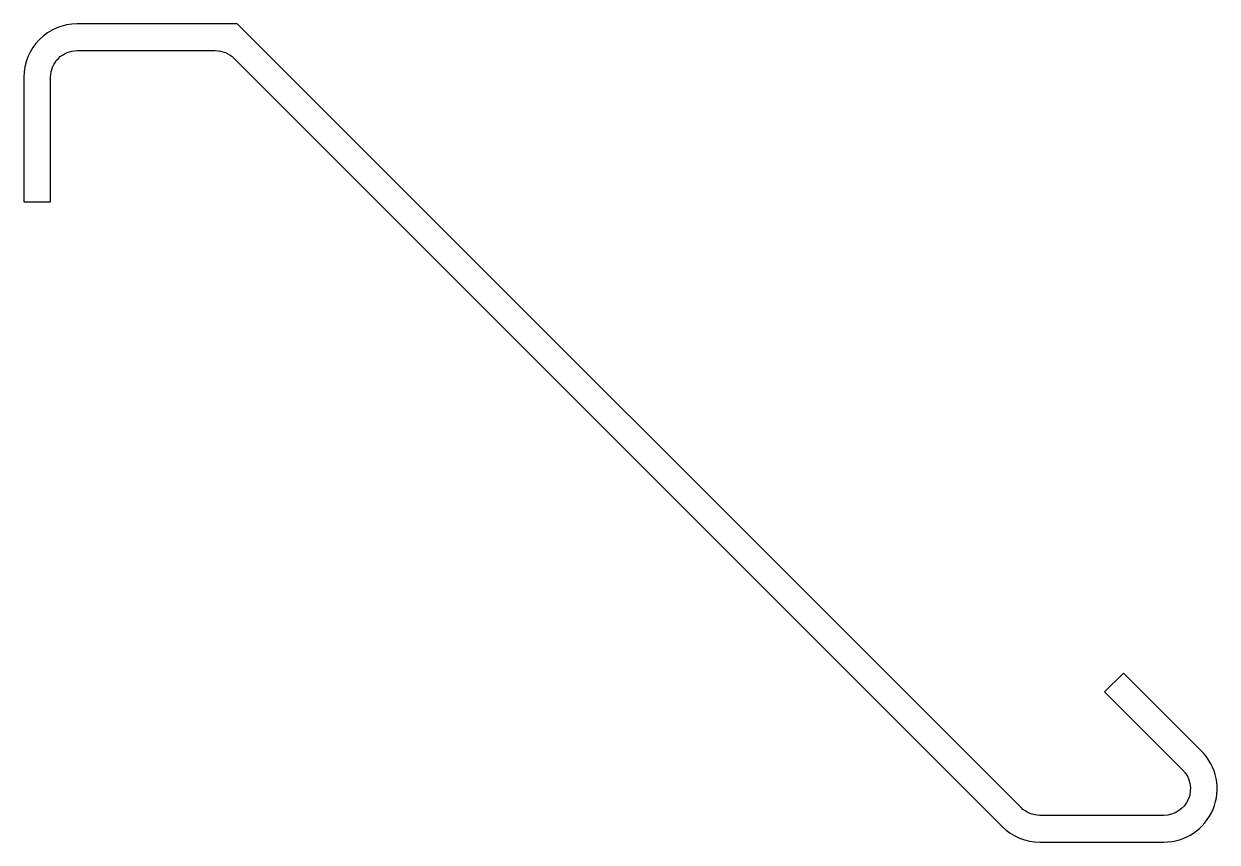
# Model space of a CAD drawing. Extents: x 1135.9 to 1203, y 30.6 to 76.6.
import ezdxf

# ---------------------------------------------------------------- set-up
doc = ezdxf.new("R2010")
doc.units = 0
doc.header["$LTSCALE"] = 15
doc.layers.get('0').update_dxf_attribs({"linetype": 'CONTINUOUS'})

msp = doc.modelspace()

# ---------------------------------------------------------------- linework, layer by layer
at = {"color": 7}
msp.add_lwpolyline([(1135.88, 66.643), (1137.38, 66.643), (1137.38, 73.643, -0.414214), (1138.88, 75.143), (1146.638, 75.143, -0.198912), (1147.698, 74.703), (1190.88, 31.521, 0.198912), (1193.002, 30.643), (1199.966, 30.643, 0.668179), (1202.088, 35.764), (1197.703, 40.148), (1196.643, 39.087), (1201.027, 34.703, -0.668179), (1199.966, 32.143), (1193.002, 32.143, -0.198912), (1191.941, 32.582), (1147.88, 76.643), (1138.88, 76.643, 0.414214), (1135.88, 73.643)], format="xyb", close=True, dxfattribs=at)

doc.saveas('drawing.dxf')
